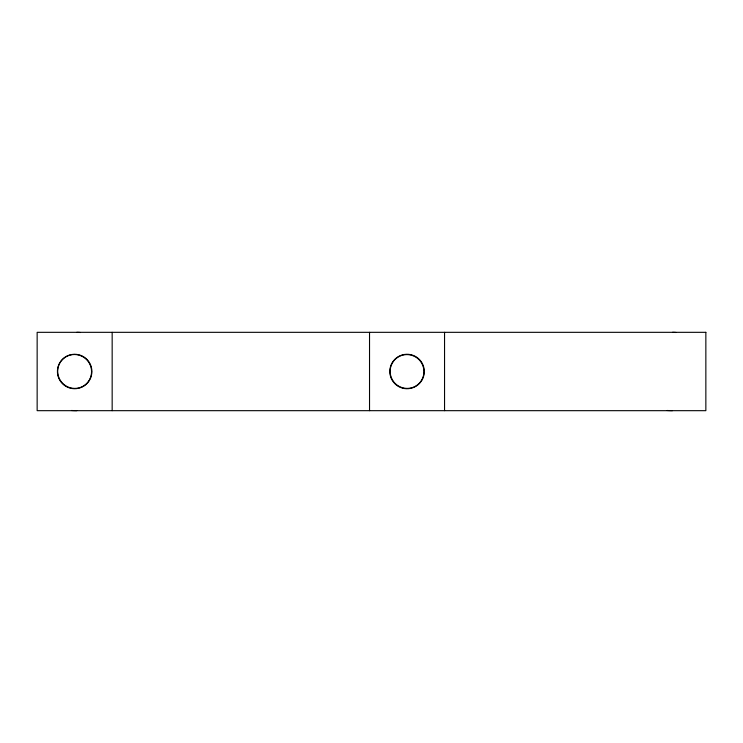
<?xml version="1.0" encoding="UTF-8"?>
<svg xmlns="http://www.w3.org/2000/svg" width="743" height="743" viewBox="0 0 743 743"><rect width="100%" height="100%" fill="white"/><g stroke="black" fill="none" stroke-linecap="round" stroke-linejoin="round"><path stroke-width="1.11" d="M444.546 332.325L444.546 410.675M369.531 332.325L369.531 410.675M112.165 332.325L112.165 410.675M672.489 332.335A17.043 1.727 -5.9 0 1 676.065 332.502M672.489 410.656A17.043 1.727 5.9 0 1 667.233 410.489M76.752 332.335A17.043 1.727 -5.9 0 1 80.328 332.511M76.752 410.665A17.043 1.727 5.9 0 1 71.486 410.489M705.85 332.325L37.15 332.325L37.15 410.675L705.85 410.675L705.85 332.325M398.424 386.425A17.238 17.238 0 0 0 424.281 371.5A17.238 17.238 0 0 0 398.424 356.575A17.238 17.238 0 0 0 398.424 386.425M66.043 386.425A17.238 17.238 0 0 0 91.891 371.5A17.238 17.238 0 0 0 66.043 356.575A17.238 17.238 0 0 0 66.043 386.425M419.052 383.518A17.052 16.857 45 0 0 418.959 359.575A17.052 16.857 45 0 0 395.025 359.482A17.052 16.857 45 0 0 395.118 383.425A17.052 16.857 45 0 0 419.052 383.518M58.26 375.754A17.052 16.857 45 0 0 86.671 383.518A17.052 16.857 45 0 0 78.916 355.108A17.052 16.857 45 0 0 58.26 375.754"/></g></svg>
